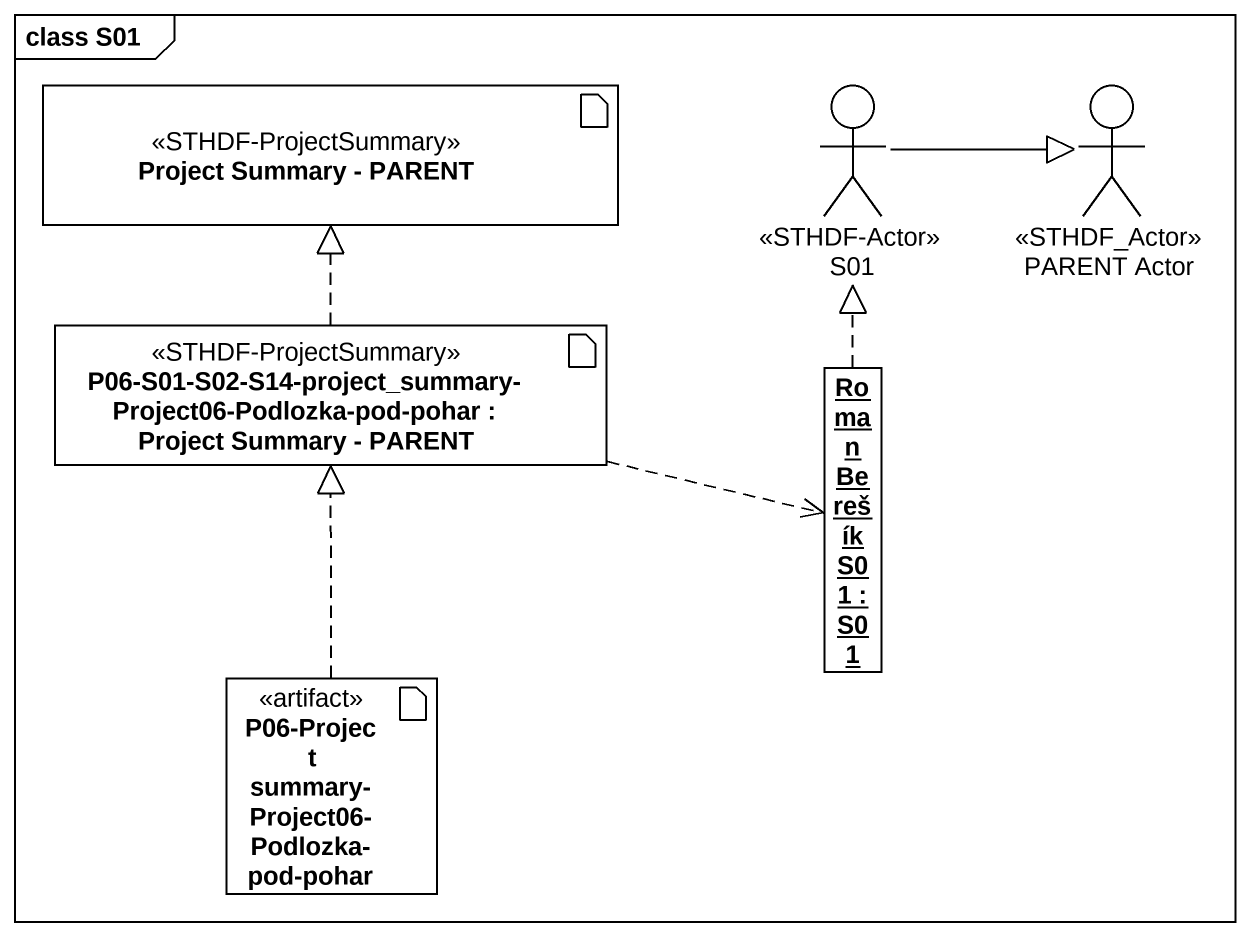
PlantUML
@startuml
mainframe class S01
allowmixing
hide circle
hide empty members
artifact "Project Summary - PARENT" as Project_Summary_PARENT <<STHDF-ProjectSummary>>
actor S01 <<STHDF-Actor>>
actor "PARENT Actor" as PARENT_Actor <<STHDF_Actor>>
artifact "P06-S01-S02-S14-project_summary-Project06-Podlozka-pod-pohar : Project Summary - PARENT" as P06_S01_S02_S14_project <<STHDF-ProjectSummary>>
object "Roman Berešík S01 : S01" as Roman_Berešík_S01
artifact "P06-Project summary-Project06-Podlozka-pod-pohar" as P06_Project_summary <<artifact>>
S01 -right-|> PARENT_Actor
P06_S01_S02_S14_project .up.|> Project_Summary_PARENT
P06_S01_S02_S14_project .right.> Roman_Berešík_S01
Roman_Berešík_S01 .up.|> S01
P06_Project_summary .up.|> P06_S01_S02_S14_project
@enduml
